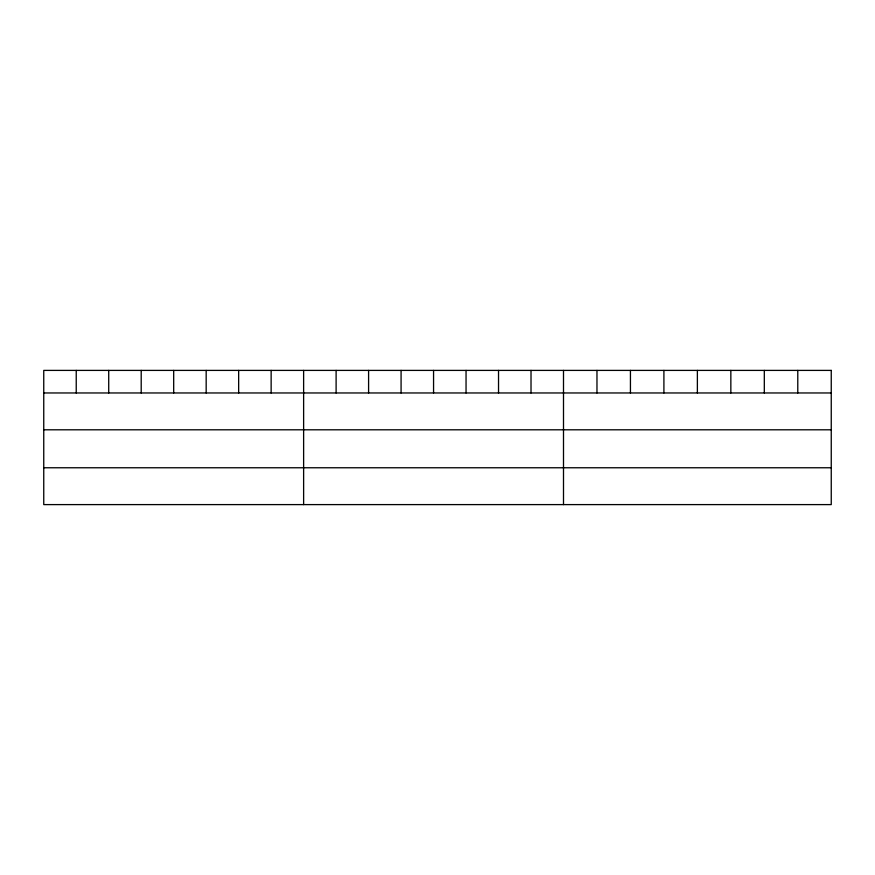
<?xml version="1.0" encoding="UTF-8"?>
<svg xmlns="http://www.w3.org/2000/svg" width="875" height="875" viewBox="0 0 875 875"><rect width="100%" height="100%" fill="white"/><g stroke="black" fill="none" stroke-linecap="round" stroke-linejoin="round"><path stroke-width="1.31" d="M43.75 392.962L831.25 392.962M43.75 429.8L831.25 429.8M43.75 467.764L831.25 467.764M797.781 370.398L797.781 392.962M764.312 370.398L764.312 392.962M730.844 370.398L730.844 392.962M697.375 370.398L697.375 392.962M663.906 370.398L663.906 392.962M630.438 370.398L630.438 392.962M596.969 370.398L596.969 392.962M563.5 370.398L563.5 504.602M531.016 370.398L531.016 392.962M498.531 370.398L498.531 392.962M466.047 370.398L466.047 392.962M433.562 370.398L433.562 392.962M401.078 370.398L401.078 392.962M368.594 370.398L368.594 392.962M336.109 370.398L336.109 392.962M303.625 370.398L303.625 504.602M271.141 370.398L271.141 392.962M238.656 370.398L238.656 392.962M206.172 370.398L206.172 392.962M173.688 370.398L173.688 392.962M141.203 370.398L141.203 392.962M108.719 370.398L108.719 392.962M76.234 370.398L76.234 392.962M831.25 370.398L43.75 370.398L43.75 504.602L831.25 504.602L831.25 370.398"/></g></svg>
